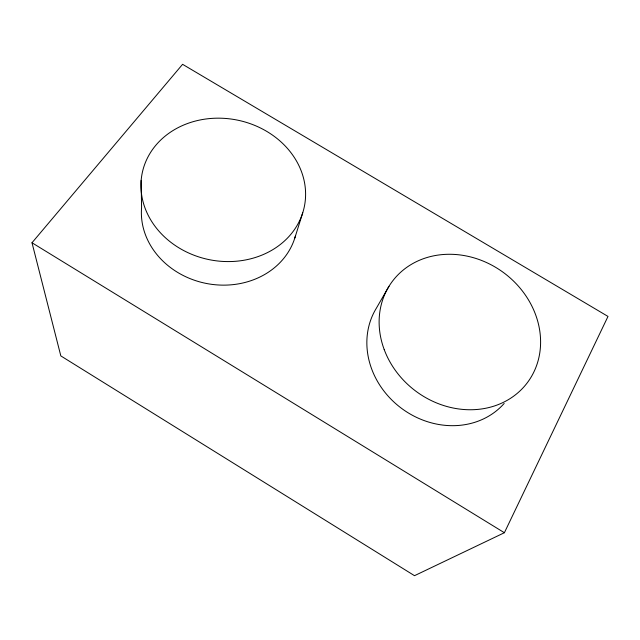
<?xml version="1.0" encoding="UTF-8"?>
<svg xmlns="http://www.w3.org/2000/svg" width="640" height="640" viewBox="0 0 640 640"><rect width="100%" height="100%" fill="white"/><g stroke="black" fill="none" stroke-linecap="round" stroke-linejoin="round"><path stroke-width="0.96" d="M294.816 238.032L302.744 212.76A82.784 71.184 11.8 0 0 202.184 119.576A82.784 71.184 11.8 0 0 164.896 237.272A82.784 71.184 11.8 0 0 302.744 212.76M504.384 532.728L608 316.432L182.592 64.312L32 242.76L60.824 355.912L414.504 575.688L504.384 532.728L32 242.76M388.976 286.312L376.408 308.128A79.936 70.72 37.4 0 0 401.424 408.264A79.936 70.72 37.4 0 0 504.176 403.44M141.16 180.352L141.576 207.736A78.472 68.392 11.3 0 0 207.36 283.648A78.472 68.392 11.3 0 0 295.376 236.144M384.2 349.552A84.4 73.752 36.8 0 0 522.104 388.832A84.4 73.752 36.8 0 0 473.28 257.656A84.4 73.752 36.8 0 0 384.2 349.552"/></g></svg>
